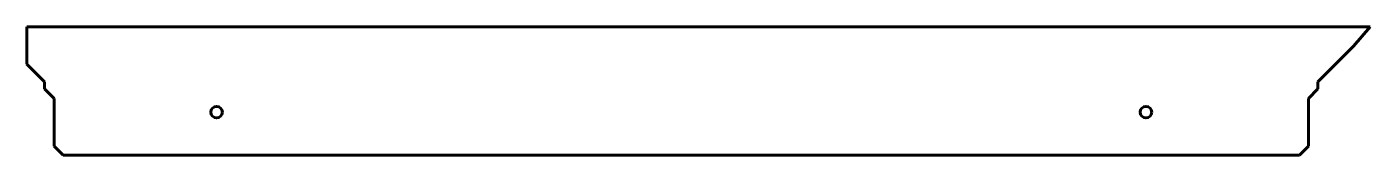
# Model space of a CAD drawing. Header units: millimetres. Extents: x -101 to 2004, y -66 to 134.
import ezdxf

# ---------------------------------------------------------------- set-up
doc = ezdxf.new("R2010")
doc.units = ezdxf.units.MM
for name, pattern in [('K5LT32782', [0]), ('K5LT32783', [0]), ('K5LT32784', [0])]:
    doc.linetypes.add(name, pattern=pattern)
doc.layers.add('Системный слой', color=7, linetype='Continuous')

msp = doc.modelspace()

# ---------------------------------------------------------------- linework, layer by layer
at = {"color": 18, "linetype": 'K5LT32782', "lineweight": 60, "true_color": 0x000000}
for p, q in [((-72.8, 48.5), (-100.6, 76.2)), ((-72.8, 48.5), (-72.8, 37.5)), ((-72.8, 37.5), (-57.8, 22.5)), ((-57.8, 22.5), (-57.8, -51.8)), ((-57.8, -51.8), (-43.8, -65.8))]:
    msp.add_line(p, q, dxfattribs=at)
at = {"color": 5, "linetype": 'K5LT32783', "lineweight": 60, "true_color": 0x0000ff}
msp.add_line((1922.2, 48.5), (1922.2, 37.5), dxfattribs=at)
at = {"layer": 'Системный слой', "color": 18, "linetype": 'K5LT32782', "lineweight": 60, "true_color": 0x000000}
for q in [(-100.6, 134.2), (-100.6, 76.2)]:
    msp.add_line((-100.6, 76.3), q, dxfattribs=at)
at = {"layer": 'Системный слой', "color": 3, "linetype": 'K5LT32784', "lineweight": 60, "true_color": 0x00ff00}
for p, q in [((-100.6, 134.2), (2003.9, 134.2)), ((-43.8, -65.8), (1893.2, -65.8))]:
    msp.add_line(p, q, dxfattribs=at)
at = {"layer": 'Системный слой', "color": 5, "linetype": 'K5LT32783', "lineweight": 60, "true_color": 0x0000ff}
for p, q in [((2003.9, 134.2), (1977.9, 104.2)), ((1977.9, 104.2), (1922.2, 48.5)), ((1922.2, 37.5), (1907.2, 22.5)), ((1907.2, 22.5), (1907.2, -51.8)), ((1907.2, -51.8), (1893.2, -65.8))]:
    msp.add_line(p, q, dxfattribs=at)
at = {"layer": 'Системный слой', "color": 18, "linetype": 'K5LT32782', "lineweight": 60, "true_color": 0x000000}
msp.add_circle((196.7, 1.2), 9, dxfattribs=at)
at = {"layer": 'Системный слой', "color": 5, "linetype": 'K5LT32783', "lineweight": 60, "true_color": 0x0000ff}
msp.add_circle((1652.7, 1.2), 9, dxfattribs=at)

doc.saveas('drawing.dxf')
